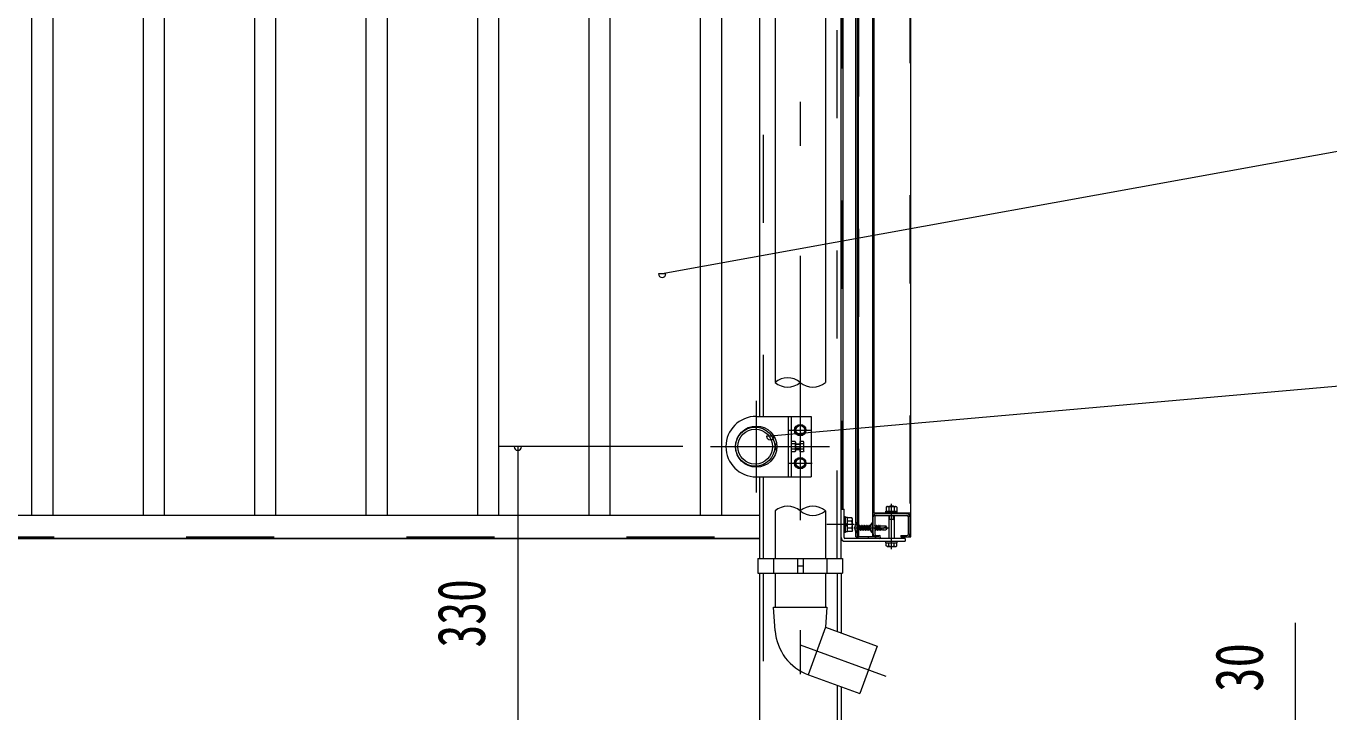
# Model space of a CAD drawing. Units: millimetres, scale not verified. Extents: x -26434 to 26434, y -10500 to 10500.
# Drawn here: x 19112 to 22663, y 1197 to 3066 of the extents above; entities that cross this region are included whole.
import ezdxf
from ezdxf.enums import TextEntityAlignment as Align

# ---------------------------------------------------------------- set-up
doc = ezdxf.new("R2010")
doc.units = ezdxf.units.MM
doc.header["$LTSCALE"] = 60
doc.linetypes.add('USER2', pattern=[10, 4, -6])
doc.linetypes.add('USER3', pattern=[24, 12, -5, 2, -5])
for name, color, linetype, lineweight in [('0-6_2-02BOLD', 7, 'Continuous', 18), ('0-7_2-12HIDDEN', 3, 'USER2', 18), ('0-8_2-22CENTER', 3, 'USER3', 18), ('0-9_2-42THIN', 4, 'Continuous', 18), ('0-A_2-52DIM', 3, 'Continuous', 18)]:
    doc.layers.add(name, color=color, linetype=linetype, lineweight=lineweight)
doc.styles.add('ＭＳ ゴシック', font='')
doc.styles.get('ＭＳ ゴシック').set_extended_font_data('MS Gothic')

msp = doc.modelspace()

# ---------------------------------------------------------------- linework, layer by layer
at = {"layer": '0-6_2-02BOLD'}
for p, q in [((21111.04, 4569.93), (21111.04, 2002.43)), ((21153.67, 4569.93), (21153.67, 2094.93)), ((21291.17, 4569.93), (21291.17, 2094.93)), ((21333.79, 1614.93), (21333.79, 4569.93)), ((21420.04, 1673.93), (21420.04, 3858.93)), ((21421.29, 1673.93), (21421.29, 3861.93)), ((21524.29, 1673.93), (21524.29, 3869.93)), ((21374.29, 1710.35), (21374.29, 3822.51)), ((21377.29, 3819.29), (21377.29, 1713.57)), ((21424.29, 1738.93), (21424.29, 3804.93)), ((21338.74, 3790.43), (21338.74, 1749.43)), ((21197.42, 2002.43), (21197.42, 1837.43)), ((21209.92, 1972.15), (21222.42, 1979.36)), ((21222.42, 1979.36), (21234.92, 1972.15)), ((21234.92, 1972.15), (21234.92, 1957.71)), ((21152.92, 1924.93), (21155.42, 1927.43)), ((21152.92, 1924.93), (21152.92, 1914.93)), ((21155.42, 1927.43), (21158.16, 1927.43)), ((21155.42, 1912.43), (21155.42, 1927.43)), ((21208.65, 1934.37), (21197.42, 1934.37)), ((21208.65, 1927.15), (21197.42, 1927.15)), ((21209.92, 1932.18), (21208.65, 1934.37)), ((21209.92, 1927.43), (21222.42, 1927.43)), ((21222.42, 1905.5), (21222.42, 1934.37)), ((21231.15, 1927.15), (21222.42, 1927.15)), ((21155.42, 1912.43), (21152.92, 1914.93)), ((21155.42, 1912.43), (21158.16, 1912.43)), ((21208.65, 1912.71), (21197.42, 1912.71)), ((21209.92, 1912.43), (21222.42, 1912.43)), ((21209.92, 1882.15), (21222.42, 1889.36)), ((21231.15, 1912.71), (21222.42, 1912.71)), ((21231.15, 1905.5), (21222.42, 1905.5)), ((21232.41, 1907.68), (21231.15, 1905.5)), ((21209.92, 1882.15), (21209.92, 1867.71)), ((21209.92, 1867.71), (21222.42, 1860.5)), ((21222.42, 1860.5), (21234.92, 1867.71)), ((21102.42, 1837.43), (21252.41, 1837.43)), ((21111.04, 1837.43), (21111.04, 1614.93)), ((21153.67, 1744.93), (21153.67, 1614.93)), ((21291.17, 1744.93), (21291.17, 1614.93)), ((21333.79, 1749.43), (21341.79, 1749.43)), ((21341.79, 1672.43), (21341.79, 1749.43)), ((21455.66, 1740.43), (21455.66, 1736.43)), ((21459.04, 1756.68), (21483.54, 1756.68)), ((21464.07, 1755.42), (21464.07, 1744.18)), ((21465.04, 1756.68), (21466.29, 1757.93)), ((21476.29, 1757.93), (21466.29, 1757.93)), ((21471.29, 1740.43), (21467.54, 1744.18)), ((21471.29, 1744.18), (21475.04, 1740.43)), ((21476.29, 1757.93), (21477.54, 1756.68)), ((21478.51, 1755.42), (21478.51, 1744.18)), ((21483.54, 1756.68), (21485.73, 1755.42)), ((21485.73, 1755.42), (21485.73, 1744.18)), ((21486.54, 1740.43), (21486.54, 1744.18)), ((17748.79, 1733.43), (21111.04, 1733.43)), ((21350.79, 1726.93), (21345.79, 1726.93)), ((21345.79, 1707.43), (21350.79, 1712.43)), ((21350.79, 1707.43), (21345.79, 1702.43)), ((21350.79, 1687.93), (21350.79, 1726.93)), ((21362.8, 1716.81), (21350.79, 1716.81)), ((21377.42, 1713.68), (21378.29, 1713.68)), ((21377.42, 1684.18), (21377.42, 1713.68)), ((21381.29, 1733.43), (21378.29, 1733.43)), ((21378.29, 1673.93), (21378.29, 1733.43)), ((21381.54, 1692.68), (21383.79, 1705.18)), ((21383.79, 1705.18), (21383.29, 1703.93)), ((21384.79, 1705.18), (21383.79, 1705.18)), ((21386.04, 1692.68), (21388.29, 1705.18)), ((21389.29, 1705.18), (21387.04, 1692.68)), ((21388.29, 1705.18), (21387.79, 1703.93)), ((21389.29, 1705.18), (21388.29, 1705.18)), ((21389.79, 1703.93), (21389.29, 1705.18)), ((21390.54, 1692.68), (21392.79, 1705.18)), ((21393.79, 1705.18), (21391.54, 1692.68)), ((21392.79, 1705.18), (21392.29, 1703.93)), ((21393.79, 1705.18), (21392.79, 1705.18)), ((21394.29, 1703.93), (21393.79, 1705.18)), ((21395.04, 1692.68), (21397.29, 1705.18)), ((21397.29, 1705.18), (21396.79, 1703.93)), ((21398.29, 1705.18), (21397.29, 1705.18)), ((21399.54, 1692.68), (21401.79, 1705.18)), ((21402.79, 1705.18), (21400.54, 1692.68)), ((21401.79, 1705.18), (21401.29, 1703.93)), ((21402.79, 1705.18), (21401.79, 1705.18)), ((21403.29, 1703.93), (21402.79, 1705.18)), ((21404.04, 1692.68), (21406.29, 1705.18)), ((21407.29, 1705.18), (21405.04, 1692.68)), ((21407.79, 1703.93), (21407.29, 1705.18)), ((21408.54, 1692.68), (21410.79, 1705.18)), ((21411.79, 1705.18), (21409.54, 1692.68)), ((21412.29, 1703.93), (21411.79, 1705.18)), ((21455.66, 1738.93), (21424.29, 1738.93)), ((21425.29, 1728.43), (21425.29, 1681.93)), ((21426.54, 1705.18), (21425.29, 1698.23)), ((21425.29, 1703.79), (21425.54, 1705.18)), ((21427.04, 1703.93), (21426.54, 1705.18)), ((21513.29, 1736.43), (21429.29, 1736.43)), ((21429.29, 1732.43), (21513.29, 1732.43)), ((21430.04, 1705.18), (21429.54, 1703.93)), ((21431.04, 1705.18), (21430.04, 1705.18)), ((21431.54, 1703.93), (21431.04, 1705.18)), ((21435.54, 1705.18), (21433.29, 1692.68)), ((21435.54, 1705.18), (21434.54, 1705.18)), ((21436.04, 1703.93), (21435.54, 1705.18)), ((21439.04, 1705.18), (21438.54, 1703.93)), ((21440.04, 1705.18), (21439.04, 1705.18)), ((21440.54, 1703.93), (21440.04, 1705.18)), ((21463.79, 1732.43), (21463.79, 1669.93)), ((21463.79, 1722.28), (21478.79, 1722.28)), ((21478.79, 1732.43), (21478.79, 1669.93)), ((21524.29, 1738.93), (21486.92, 1738.93)), ((21517.29, 1681.93), (21517.29, 1728.43)), ((21521.29, 1738.93), (21521.29, 1673.93)), ((17748.79, 1670.93), (21111.04, 1670.93)), ((17748.79, 1669.93), (21111.04, 1669.93)), ((21345.79, 1686.18), (21341.79, 1686.18)), ((21508.79, 1669.93), (21344.29, 1669.93)), ((21350.79, 1687.93), (21345.79, 1687.93)), ((21362.8, 1698.05), (21350.79, 1698.05)), ((21362.8, 1688.67), (21350.79, 1688.67)), ((21364.54, 1691.68), (21362.8, 1688.67)), ((21374.29, 1673.93), (21374.29, 1687.52)), ((21374.29, 1673.93), (21378.29, 1673.93)), ((21377.29, 1684.29), (21377.29, 1673.93)), ((21377.42, 1684.18), (21378.29, 1684.18)), ((21383.29, 1703.93), (21381.29, 1695.04)), ((21381.29, 1703.93), (21383.29, 1703.93)), ((21383.04, 1693.93), (21385.29, 1703.93)), ((21385.29, 1703.93), (21387.79, 1703.93)), ((21387.79, 1703.93), (21385.54, 1693.93)), ((21385.54, 1693.93), (21386.04, 1692.68)), ((21386.04, 1692.68), (21387.04, 1692.68)), ((21387.04, 1692.68), (21387.54, 1693.93)), ((21387.54, 1693.93), (21389.79, 1703.93)), ((21387.54, 1693.93), (21390.04, 1693.93)), ((21392.04, 1693.93), (21394.54, 1693.93)), ((21396.79, 1703.93), (21394.54, 1693.93)), ((21394.54, 1693.93), (21395.04, 1692.68)), ((21396.54, 1693.93), (21399.04, 1693.93)), ((21398.79, 1703.93), (21401.29, 1703.93)), ((21401.29, 1703.93), (21399.04, 1693.93)), ((21399.04, 1693.93), (21399.54, 1692.68)), ((21399.54, 1692.68), (21400.54, 1692.68)), ((21400.54, 1692.68), (21401.04, 1693.93)), ((21401.04, 1693.93), (21403.29, 1703.93)), ((21401.04, 1693.93), (21403.54, 1693.93)), ((21405.54, 1693.93), (21408.04, 1693.93)), ((21408.79, 1669.93), (21408.79, 1673.93)), ((21409.54, 1692.68), (21410.04, 1693.93)), ((21410.04, 1693.93), (21412.29, 1703.93)), ((21412.29, 1703.93), (21412.95, 1703.93)), ((21412.74, 1694.81), (21412.54, 1693.93)), ((21413.04, 1692.68), (21413.15, 1693.26)), ((21419.17, 1684.18), (21420.04, 1684.18)), ((21425.29, 1696.15), (21427.04, 1703.93)), ((21427.04, 1703.93), (21429.54, 1703.93)), ((21429.54, 1703.93), (21427.29, 1693.93)), ((21427.79, 1692.68), (21428.79, 1692.68)), ((21429.29, 1693.93), (21431.79, 1693.93)), ((21429.29, 1677.93), (21437.29, 1677.93)), ((21433.79, 1693.93), (21436.29, 1693.93)), ((21436.79, 1692.68), (21437.79, 1692.68)), ((21438.29, 1693.93), (21440.79, 1693.93)), ((21440.79, 1693.93), (21442.42, 1698.93)), ((21440.79, 1693.93), (21441.29, 1692.68)), ((21441.29, 1692.68), (21442.42, 1698.93)), ((21442.29, 1692.68), (21442.79, 1693.93)), ((21442.42, 1698.93), (21442.79, 1693.93)), ((21442.79, 1693.93), (21446.54, 1693.43)), ((21446.54, 1693.43), (21455.86, 1693.43)), ((21452.69, 1698.93), (21459.04, 1698.93)), ((21459.04, 1698.93), (21455.86, 1704.43)), ((21459.04, 1698.93), (21455.86, 1693.43)), ((21496.29, 1677.93), (21496.29, 1673.93)), ((21496.29, 1677.93), (21513.29, 1677.93)), ((21496.29, 1673.93), (21524.29, 1673.93)), ((21508.79, 1669.93), (21508.79, 1661.93)), ((21344.29, 1661.93), (21508.79, 1661.93)), ((21455.66, 1657.93), (21455.66, 1661.93)), ((21455.66, 1657.93), (21486.92, 1657.93)), ((21456.86, 1649.19), (21456.86, 1657.93)), ((21459.04, 1647.93), (21456.86, 1649.19)), ((21464.07, 1649.19), (21464.07, 1657.93)), ((21478.51, 1649.19), (21478.51, 1657.93)), ((21486.92, 1657.93), (21486.92, 1661.93)), ((21107.04, 1614.93), (21107.04, 1574.93)), ((21149.66, 1614.93), (21149.66, 1574.93)), ((21214.79, 1614.93), (21214.79, 1574.93)), ((21230.04, 1614.93), (21230.04, 1574.93)), ((21295.16, 1614.93), (21295.16, 1574.93)), ((21107.04, 1574.93), (21337.79, 1574.93)), ((21111.04, 1574.93), (21111.04, 969.93)), ((21153.67, 1574.93), (21153.67, 1482.66)), ((21214.79, 1594.93), (21230.04, 1594.93)), ((21291.17, 1574.93), (21291.17, 1482.66)), ((21333.79, 1574.93), (21333.79, 1412.15)), ((21149.91, 1482.66), (21294.92, 1482.66)), ((21154.32, 1418.17), (21149.91, 1482.66)), ((21291.17, 1427.66), (21244.14, 1298.45)), ((21244.84, 1298.2), (21385.1, 1247.15)), ((21333.79, 1265.83), (21333.79, 969.93))]:
    msp.add_line(p, q, dxfattribs=at)
for points in [[(21437.29, 1673.93), (21381.29, 1673.93), (21381.29, 3858.93)], [(21102.42, 2002.43), (21252.41, 2002.43), (21252.41, 1837.43)], [(21209.92, 1972.15), (21209.92, 1957.71), (21222.42, 1950.5), (21234.92, 1957.71)], [(21209.92, 1932.18), (21209.92, 1907.68), (21208.65, 1905.5), (21197.42, 1905.5)], [(21232.41, 1907.68), (21232.41, 1932.18), (21231.15, 1934.37), (21222.42, 1934.37)], [(21222.42, 1889.36), (21234.92, 1882.15), (21234.92, 1867.71)], [(21455.66, 1740.43), (21486.92, 1740.43), (21486.92, 1736.43)], [(21456.04, 1740.43), (21456.04, 1744.18), (21486.54, 1744.18)], [(21459.04, 1756.68), (21456.86, 1755.42), (21456.86, 1744.18)], [(21345.79, 1686.18), (21345.79, 1728.68), (21341.79, 1728.68)], [(21364.54, 1691.68), (21364.54, 1723.18), (21362.8, 1726.2), (21350.79, 1726.2)], [(21385.29, 1703.93), (21384.79, 1705.18), (21382.54, 1692.68)], [(21398.79, 1703.93), (21398.29, 1705.18), (21396.04, 1692.68)], [(21407.29, 1705.18), (21406.29, 1705.18), (21405.79, 1703.93)], [(21411.79, 1705.18), (21410.79, 1705.18), (21410.29, 1703.93)], [(21419.17, 1684.18), (21419.17, 1713.68), (21420.04, 1713.68)], [(21425.29, 1693.93), (21427.29, 1693.93), (21427.79, 1692.68), (21430.04, 1705.18)], [(21426.54, 1705.18), (21425.54, 1705.18), (21425.29, 1704.56)], [(21431.04, 1705.18), (21428.79, 1692.68), (21429.29, 1693.93), (21431.54, 1703.93), (21434.04, 1703.93), (21431.79, 1693.93), (21432.29, 1692.68), (21433.29, 1692.68), (21433.79, 1693.93), (21436.04, 1703.93), (21438.54, 1703.93), (21436.29, 1693.93), (21436.79, 1692.68), (21439.04, 1705.18)], [(21432.29, 1692.68), (21434.54, 1705.18), (21434.04, 1703.93)], [(21440.04, 1705.18), (21437.79, 1692.68), (21438.29, 1693.93), (21440.54, 1703.93), (21442.79, 1703.93), (21446.54, 1704.43), (21455.86, 1704.43)], [(21381.29, 1693.31), (21381.54, 1692.68), (21382.54, 1692.68), (21383.04, 1693.93), (21385.54, 1693.93)], [(21381.29, 1670.93), (21408.29, 1670.93), (21408.29, 1673.93)], [(21389.79, 1703.93), (21392.29, 1703.93), (21390.04, 1693.93), (21390.54, 1692.68), (21391.54, 1692.68)], [(21391.54, 1692.68), (21392.04, 1693.93), (21394.29, 1703.93), (21396.79, 1703.93)], [(21395.04, 1692.68), (21396.04, 1692.68), (21396.54, 1693.93), (21398.79, 1703.93)], [(21403.29, 1703.93), (21405.79, 1703.93), (21403.54, 1693.93), (21404.04, 1692.68), (21405.04, 1692.68)], [(21405.04, 1692.68), (21405.54, 1693.93), (21407.79, 1703.93)], [(21407.79, 1703.93), (21410.29, 1703.93), (21408.04, 1693.93), (21408.54, 1692.68), (21409.54, 1692.68)], [(21410.04, 1693.93), (21412.54, 1693.93), (21413.04, 1692.68), (21413.33, 1692.68)], [(21441.29, 1692.68), (21442.29, 1692.68), (21442.42, 1698.93)], [(21459.04, 1647.93), (21483.54, 1647.93), (21485.73, 1649.19), (21485.73, 1657.93)], [(21107.04, 1614.93), (21337.79, 1614.93), (21337.79, 1574.93)], [(21294.92, 1482.66), (21291.17, 1427.66), (21432.12, 1376.36), (21385.1, 1247.15)]]:
    msp.add_lwpolyline(points, dxfattribs=at)
for centre, radius in [((21102.42, 1919.93), 56.25), ((21099.54, 1919.93), 53.38), ((21099.54, 1919.93), 47.62), ((21222.42, 1964.93), 15.62), ((21222.42, 1964.93), 12.25), ((21222.42, 1874.93), 15.62), ((21222.42, 1874.93), 12.25)]:
    msp.add_circle(centre, radius, dxfattribs=at)
for centre, radius, start, end in [((21102.42, 1919.93), 82.5, 90, 270), ((21204.12, 1930.76), 5.79, 321.46857, 360), ((21188.64, 1919.93), 21.27, 340.17088, 19.83133), ((21211.14, 1919.93), 21.27, 340.16867, 19.82912), ((21226.63, 1930.76), 5.79, 321.45377, 0), ((21204.12, 1909.1), 5.79, 0, 38.54623), ((21226.62, 1909.1), 5.79, 0, 38.53143), ((21460.47, 1750.89), 5.79, 51.46857, 90), ((21471.29, 1735.41), 21.27, 70.17088, 109.83133), ((21482.12, 1750.89), 5.79, 90, 128.54623), ((21357.35, 1721.5), 7.19, 319.27318, 360), ((21338.39, 1707.43), 26.15, 338.9763, 21.02541), ((21389.79, 1698.93), 19.25, 129.98311, 230.01689), ((21380.17, 1698.93), 9.62, 137.75343, 222.24657), ((21431.54, 1698.93), 19.25, 129.98311, 230.01689), ((21421.92, 1698.93), 9.62, 137.75343, 222.24657), ((21429.29, 1728.43), 8, 90, 180), ((21429.29, 1728.43), 4, 90, 180), ((21513.29, 1728.43), 8, 0, 90), ((21513.29, 1728.43), 4, 0, 90), ((21344.29, 1672.43), 10.5, 180, 270), ((21344.29, 1672.43), 2.5, 180, 270), ((21357.35, 1693.36), 7.19, 0, 40.72961), ((21381.29, 1673.93), 3, 180, 270), ((21429.29, 1681.93), 8, 180, 270), ((21429.29, 1681.93), 4, 180, 270), ((21437.29, 1673.93), 4, 270, 90), ((21454.23, 1691.02), 8.06, 101.01431, 162.60643), ((21459.04, 1698.93), 6.35, 120.0002, 180), ((21513.29, 1681.93), 4, 270, 0), ((21513.29, 1681.93), 8, 270, 0), ((21460.47, 1653.73), 5.79, 270, 308.53143), ((21471.29, 1669.21), 21.27, 250.16867, 289.82912), ((21482.12, 1653.72), 5.79, 231.45377, 270), ((21291.5, 1427.54), 137.5, 183.90576, 250.16731)]:
    msp.add_arc(centre, radius, start, end, dxfattribs=at)
at = {"layer": '0-7_2-12HIDDEN'}
for p, q in [((21121.54, 4569.93), (21121.54, 2002.43)), ((21323.29, 1614.93), (21323.29, 4569.93)), ((21382.54, 1673.93), (21382.54, 3858.93)), ((21521.29, 3804.93), (21521.29, 1738.93)), ((21335.74, 3790.43), (21335.74, 1749.43)), ((21189.42, 2002.43), (21189.42, 1837.43)), ((21121.54, 1837.43), (21121.54, 1614.93)), ((17748.79, 1673.93), (21111.04, 1673.93)), ((21121.54, 1574.93), (21121.54, 969.93)), ((21323.29, 1574.93), (21323.29, 1415.97)), ((21323.29, 1269.65), (21323.29, 969.93))]:
    msp.add_line(p, q, dxfattribs=at)
at = {"layer": '0-8_2-22CENTER'}
for p, q in [((21222.42, 5319.93), (21222.42, -1305.07)), ((21102.42, 2044.93), (21102.42, 1794.93)), ((21191.16, 1964.93), (21253.67, 1964.93)), ((20977.42, 1919.93), (21302.41, 1919.93)), ((21191.16, 1874.93), (21255.3, 1874.93)), ((21471.29, 1640.67), (21471.29, 1764.04)), ((21369.17, 1707.43), (21294.55, 1707.43)), ((21368.69, 1698.93), (21464.82, 1698.93)), ((21222.42, 1379.52), (21455.59, 1294.65))]:
    msp.add_line(p, q, dxfattribs=at)
at = {"layer": '0-9_2-42THIN'}
for p, q in [((19127.42, 3799.43), (19127.42, 1733.43)), ((19184.92, 3799.43), (19184.92, 1733.43)), ((19431.17, 3799.43), (19431.17, 1733.43)), ((19488.67, 3799.43), (19488.67, 1733.43)), ((19734.92, 3799.43), (19734.92, 1733.43)), ((19792.42, 3799.43), (19792.42, 1733.43)), ((20038.67, 3799.43), (20038.67, 1733.43)), ((20096.17, 3799.43), (20096.17, 1733.43)), ((20342.42, 3799.43), (20342.42, 1733.43)), ((20399.92, 3799.43), (20399.92, 1733.43)), ((20646.17, 3799.43), (20646.17, 1733.43)), ((20703.67, 3799.43), (20703.67, 1733.43)), ((20949.92, 3799.43), (20949.92, 1733.43)), ((21007.42, 3799.43), (21007.42, 1733.43)), ((21158.4, 1925.43), (21153.42, 1925.43)), ((21222.42, 1925.43), (21209.92, 1925.43)), ((21158.4, 1914.43), (21153.42, 1914.43)), ((21222.42, 1914.43), (21209.92, 1914.43)), ((21465.79, 1722.28), (21463.79, 1718.81)), ((21465.79, 1722.28), (21465.79, 1732.43)), ((21476.79, 1722.28), (21476.79, 1732.43)), ((21476.79, 1722.28), (21478.79, 1718.81))]:
    msp.add_line(p, q, dxfattribs=at)
for centre, radius, start, end in [((21188.04, 2053.92), 53.51, 50.03191, 129.96809), ((21188.04, 2135.94), 53.51, 230.03191, 309.96809), ((21256.79, 2135.95), 53.52, 230.03349, 309.96651), ((21188.04, 1703.91), 53.52, 50.03349, 129.96651), ((21256.79, 1703.92), 53.51, 50.03191, 129.96809), ((21256.79, 1785.94), 53.51, 230.03191, 309.96809)]:
    msp.add_arc(centre, radius, start, end, dxfattribs=at)
at = {"layer": '0-A_2-52DIM'}
for p, q in [((23322.42, 2839.93), (20846.14, 2390.96)), ((20856.14, 2390.96), (20836.14, 2390.96)), ((20902.42, 1919.93), (20402.42, 1919.93)), ((20462.42, 1919.93), (20442.42, 1919.93)), ((20452.42, 1919.93), (20452.42, 1094.93)), ((21150.82, 1948.24), (21130.82, 1948.24)), ((22572.42, 1032.16), (22572.42, 1439.93))]:
    msp.add_line(p, q, dxfattribs=at)
msp.add_lwpolyline([(24722.42, 2139.93), (23322.42, 2139.93), (21140.82, 1948.24)], dxfattribs=at)
for centre in [(20846.14, 2390.96), (20452.42, 1919.93), (21140.82, 1948.24)]:
    msp.add_arc(centre, 10, 180, 0, dxfattribs=at)

# ---------------------------------------------------------------- texts
at = {"layer": '0-A_2-52DIM', "color": 7, "style": 'ＭＳ ゴシック'}
for s, width, p in [('330', 0.7, (20402.42, 1372.6)), ('30', 0.75, (22522.42, 1251.62))]:
    msp.add_text(s, height=130.2, rotation=90, dxfattribs=dict(at, width=width)).set_placement(p, align=Align.BOTTOM_LEFT)

doc.saveas('drawing.dxf')
